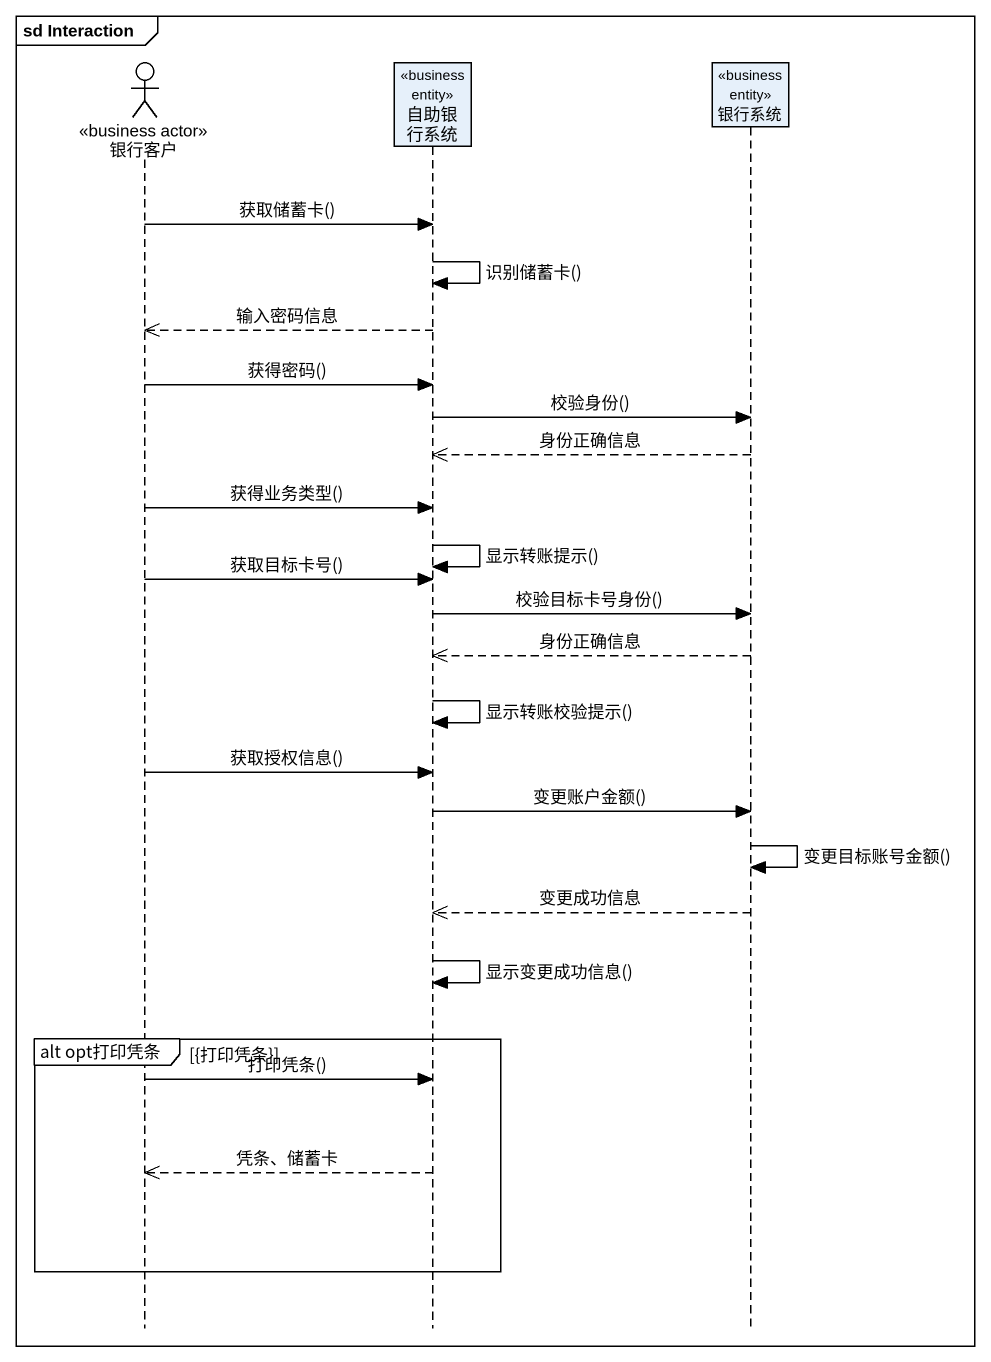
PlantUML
@startuml
mainframe sd Interaction
hide footbox
actor 银行客户 <<business actor>>
participant 自助银行系统 <<business entity>>
participant 银行系统 <<business entity>>

银行客户 -> 自助银行系统 : 获取储蓄卡()
自助银行系统 -> 自助银行系统 : 识别储蓄卡()
自助银行系统 -->> 银行客户 : 输入密码信息
银行客户 -> 自助银行系统 : 获得密码()
自助银行系统 -> 银行系统 : 校验身份()
银行系统 -->> 自助银行系统 : 身份正确信息
银行客户 -> 自助银行系统 : 获得业务类型()
自助银行系统 -> 自助银行系统 : 显示转账提示()
银行客户 -> 自助银行系统 : 获取目标卡号()
自助银行系统 -> 银行系统 : 校验目标卡号身份()
银行系统 -->> 自助银行系统 : 身份正确信息
自助银行系统 -> 自助银行系统 : 显示转账校验提示()
银行客户 -> 自助银行系统 : 获取授权信息()
自助银行系统 -> 银行系统 : 变更账户金额()
银行系统 -> 银行系统 : 变更目标账号金额()
银行系统 -->> 自助银行系统 : 变更成功信息
自助银行系统 -> 自助银行系统 : 显示变更成功信息()
group alt opt打印凭条 [{打印凭条}]
  银行客户 -> 自助银行系统 : 打印凭条()
  自助银行系统 -->> 银行客户 : 凭条、储蓄卡
end
@enduml
